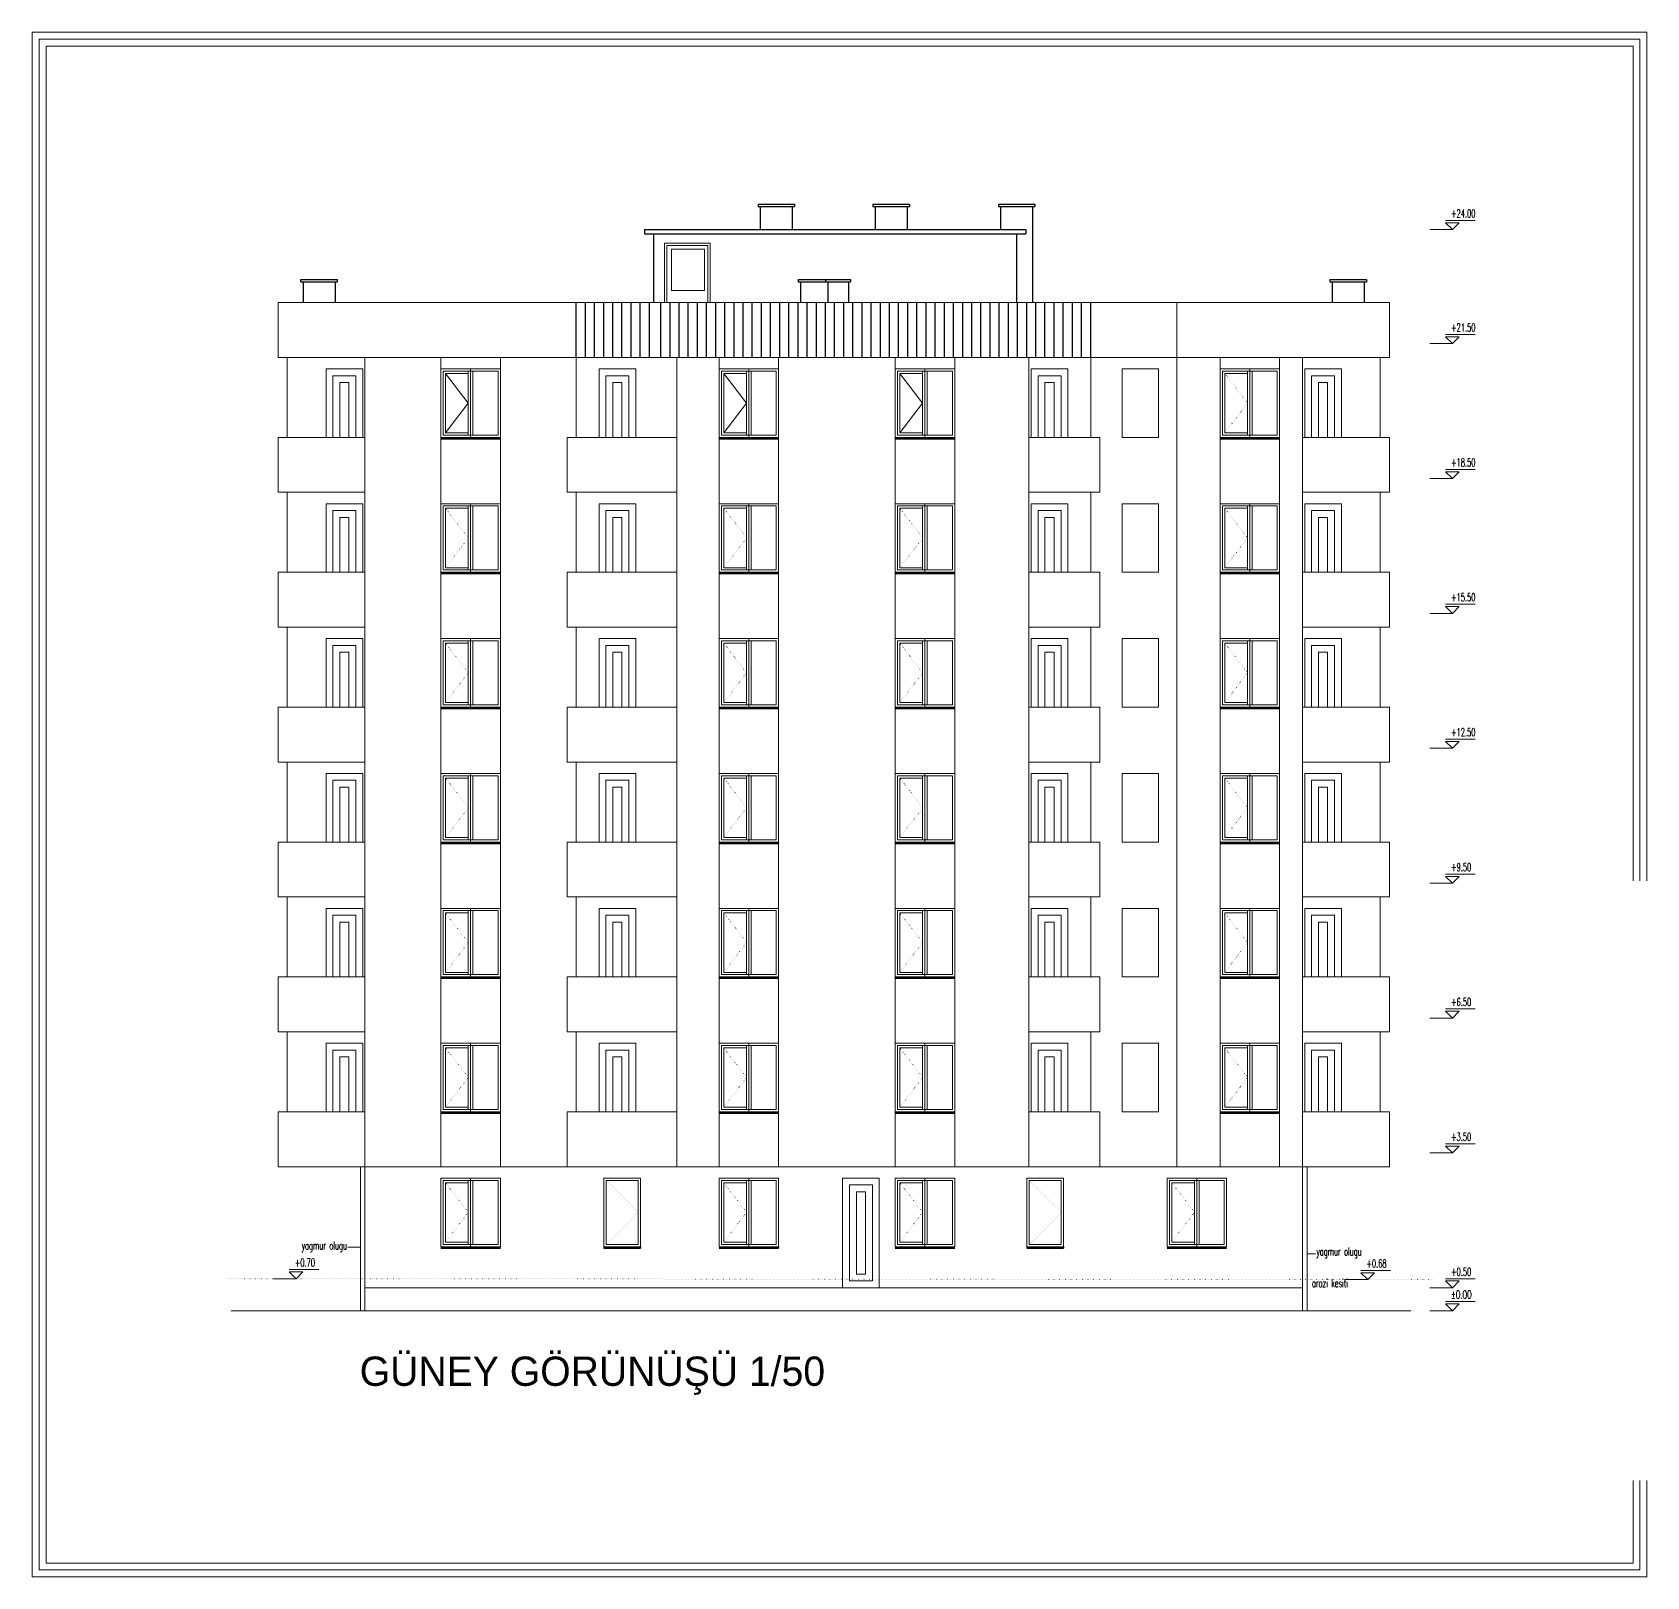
# Model space of a CAD drawing. Header units: millimetres. Extents: x -16104 to 67872, y -88009 to 12107.
# Drawn here: x 46327 to 49857, y -8330 to -4952 of the extents above; entities that cross this region are included whole.
import ezdxf

# ---------------------------------------------------------------- set-up
doc = ezdxf.new("R2010")
doc.units = ezdxf.units.MM
doc.linetypes.add('ACAD_ISO07W100', pattern=[3, 0, -3])
doc.layers.get('0').update_dxf_attribs({"color": 241})
for name, color, linetype, lineweight in [('c05', 32, 'Continuous', 13), ('duvar', 123, 'Continuous', 25), ('kapı', 3, 'Continuous', 5), ('TARAMA', 8, 'Continuous', 15)]:
    doc.layers.add(name, color=color, linetype=linetype, lineweight=lineweight)
doc.styles.add('OLCU', font='simplex.shx', dxfattribs={"width": 0.6, "height": 1400})
doc.styles.add('ÖLÇÜ-50', font='comic.ttf', dxfattribs={"height": 12.5})

msp = doc.modelspace()

# ---------------------------------------------------------------- linework, layer by layer
for p, q in [((47516.6, -5663.5), (47516.6, -5543.5)), ((47536.6, -5663.5), (47536.6, -5543.5)), ((47556.6, -5663.5), (47556.6, -5543.5)), ((47576.6, -5663.5), (47576.6, -5543.5)), ((47596.6, -5663.5), (47596.6, -5543.5)), ((47616.6, -5663.5), (47616.6, -5543.5)), ((47636.6, -5663.5), (47636.6, -5543.5)), ((47656.6, -5663.5), (47656.6, -5543.5)), ((47676.6, -5663.5), (47676.6, -5543.5)), ((47701.6, -5663.5), (47701.6, -5543.5)), ((47721.6, -5663.5), (47721.6, -5543.5)), ((47741.6, -5663.5), (47741.6, -5543.5)), ((47761.6, -5663.5), (47761.6, -5543.5)), ((47781.6, -5663.5), (47781.6, -5543.5)), ((47801.6, -5663.5), (47801.6, -5543.5)), ((47821.6, -5663.5), (47821.6, -5543.5)), ((47841.6, -5663.5), (47841.6, -5543.5)), ((47861.6, -5663.5), (47861.6, -5543.5)), ((47881.6, -5663.5), (47881.6, -5543.5)), ((47901.6, -5663.5), (47901.6, -5543.5)), ((47921.6, -5663.5), (47921.6, -5543.5)), ((47941.6, -5663.5), (47941.6, -5543.5)), ((47961.6, -5663.5), (47961.6, -5543.5)), ((47981.6, -5663.5), (47981.6, -5543.5)), ((48001.6, -5663.5), (48001.6, -5543.5)), ((48021.6, -5663.5), (48021.6, -5543.5)), ((48041.6, -5663.5), (48041.6, -5543.5)), ((48061.6, -5663.5), (48061.6, -5543.5)), ((48081.6, -5663.5), (48081.6, -5543.5)), ((48101.6, -5663.5), (48101.6, -5543.5)), ((48121.6, -5663.5), (48121.6, -5543.5)), ((48141.6, -5663.5), (48141.6, -5543.5)), ((48161.6, -5663.5), (48161.6, -5543.5)), ((48181.6, -5663.5), (48181.6, -5543.5)), ((48201.6, -5663.5), (48201.6, -5543.5)), ((48221.6, -5663.5), (48221.6, -5543.5)), ((48241.6, -5663.5), (48241.6, -5543.5)), ((48261.6, -5663.5), (48261.6, -5543.5)), ((48281.6, -5663.5), (48281.6, -5543.5)), ((48301.6, -5663.5), (48301.6, -5543.5)), ((48321.6, -5663.5), (48321.6, -5543.5)), ((48341.6, -5663.5), (48341.6, -5543.5)), ((48361.6, -5663.5), (48361.6, -5543.5)), ((48381.6, -5663.5), (48381.6, -5543.5)), ((48401.6, -5663.5), (48401.6, -5543.5)), ((48421.6, -5663.5), (48421.6, -5543.5)), ((48441.6, -5663.5), (48441.6, -5543.5)), ((48461.6, -5663.5), (48461.6, -5543.5)), ((48481.6, -5663.5), (48481.6, -5543.5)), ((48501.6, -5663.5), (48501.6, -5543.5)), ((48521.6, -5663.5), (48521.6, -5543.5)), ((48541.6, -5663.5), (48541.6, -5543.5)), ((48561.6, -5663.5), (48561.6, -5543.5)), ((48581.6, -5663.5), (48581.6, -5543.5)), ((48601.6, -5663.5), (48601.6, -5543.5)), ((48621.6, -5663.5), (48621.6, -5543.5)), ((48641.6, -5663.5), (48641.6, -5543.5)), ((47220.6, -5838.5), (47350.6, -5838.5)), ((47220.6, -5841.5), (47350.6, -5841.5)), ((47829.1, -5838.5), (47959.1, -5838.5)), ((47829.1, -5841.5), (47959.1, -5841.5)), ((48214.1, -5838.5), (48344.1, -5838.5)), ((48214.1, -5841.5), (48344.1, -5841.5)), ((48924.6, -5838.5), (49054.6, -5838.5)), ((48924.6, -5841.5), (49054.6, -5841.5)), ((47220.6, -6133.5), (47350.6, -6133.5)), ((47220.6, -6136.5), (47350.6, -6136.5)), ((47829.1, -6133.5), (47959.1, -6133.5)), ((47829.1, -6136.5), (47959.1, -6136.5)), ((48214.1, -6133.5), (48344.1, -6133.5)), ((48214.1, -6136.5), (48344.1, -6136.5)), ((48924.6, -6133.5), (49054.6, -6133.5)), ((48924.6, -6136.5), (49054.6, -6136.5)), ((47221, -6428.5), (47351, -6428.5)), ((47221, -6431.5), (47351, -6431.5)), ((47829.1, -6428.5), (47959.1, -6428.5)), ((47829.1, -6431.5), (47959.1, -6431.5)), ((48214.1, -6428.5), (48344.1, -6428.5)), ((48214.1, -6431.5), (48344.1, -6431.5)), ((48924.6, -6428.5), (49054.6, -6428.5)), ((48924.6, -6431.5), (49054.6, -6431.5)), ((47221, -6723.5), (47351, -6723.5)), ((47221, -6726.5), (47351, -6726.5)), ((47829.1, -6723.5), (47959.1, -6723.5)), ((47829.1, -6726.5), (47959.1, -6726.5)), ((48214.1, -6723.5), (48344.1, -6723.5)), ((48214.1, -6726.5), (48344.1, -6726.5)), ((48924.6, -6723.5), (49054.6, -6723.5)), ((48924.6, -6726.5), (49054.6, -6726.5)), ((47221, -7018.5), (47351, -7018.5)), ((47221, -7021.5), (47351, -7021.5)), ((47829.1, -7018.5), (47959.1, -7018.5)), ((47829.1, -7021.5), (47959.1, -7021.5)), ((48214.1, -7018.5), (48344.1, -7018.5)), ((48214.1, -7021.5), (48344.1, -7021.5)), ((48924.6, -7018.5), (49054.6, -7018.5)), ((48924.6, -7021.5), (49054.6, -7021.5)), ((47220.6, -7313.5), (47350.6, -7313.5)), ((47220.6, -7316.5), (47350.6, -7316.5)), ((47829.1, -7313.5), (47959.1, -7313.5)), ((47829.1, -7316.5), (47959.1, -7316.5)), ((48214.1, -7313.5), (48344.1, -7313.5)), ((48214.1, -7316.5), (48344.1, -7316.5)), ((48924.6, -7313.5), (49054.6, -7313.5)), ((48924.6, -7316.5), (49054.6, -7316.5)), ((47220.6, -7608.5), (47350.6, -7608.5)), ((47220.6, -7611.5), (47350.6, -7611.5)), ((47577.1, -7608.5), (47657.1, -7608.5)), ((47577.1, -7608.5), (47577.1, -7611.5)), ((47577.1, -7611.5), (47657.1, -7611.5)), ((47657.1, -7608.5), (47657.1, -7611.5)), ((47829.1, -7608.5), (47959.1, -7608.5)), ((47829.1, -7611.5), (47959.1, -7611.5)), ((47959.1, -7608.5), (47959.1, -7611.5)), ((48214.1, -7608.5), (48344.1, -7608.5)), ((48214.1, -7611.5), (48344.1, -7611.5)), ((48501.9, -7608.5), (48581.9, -7608.5)), ((48501.9, -7608.5), (48501.9, -7611.5)), ((48501.9, -7611.5), (48581.9, -7611.5)), ((48581.9, -7608.5), (48581.9, -7611.5)), ((48808.6, -7608.5), (48938.6, -7608.5)), ((48808.6, -7611.5), (48938.6, -7611.5))]:
    msp.add_line(p, q)
at = {"layer": 'c05'}
for points in [[(49857.4, -8120), (49857.4, -8330.3), (46327.1, -8330.3), (46327.1, -4952.5), (49857.4, -4952.5), (49857.4, -6808.6)], [(49857.4, -8120), (49857.4, -8330.3), (46327.1, -8330.3), (46327.1, -4952.5), (49857.4, -4952.5), (49857.4, -6808.6)], [(49842.4, -8120), (49842.4, -8315.3), (46342.1, -8315.3), (46342.1, -4967.5), (49842.4, -4967.5), (49842.4, -6808.6)], [(49827.4, -8120), (49827.4, -8300.3), (46357.1, -8300.3), (46357.1, -4982.5), (49827.4, -4982.5), (49827.4, -6808.6)]]:
    msp.add_lwpolyline(points, dxfattribs=at)
at = {"layer": 'duvar'}
for p, q in [((47914.1, -5328.5), (47914.1, -5333.5)), ((47914.1, -5328.5), (47994.1, -5328.5)), ((47994.1, -5328.5), (47994.1, -5333.5)), ((48165.1, -5328.5), (48165.1, -5333.5)), ((48165.1, -5328.5), (48245.1, -5328.5)), ((48245.1, -5328.5), (48245.1, -5333.5)), ((48439.6, -5328.5), (48439.6, -5333.5)), ((48439.6, -5328.5), (48519.6, -5328.5)), ((48519.6, -5328.5), (48519.6, -5333.5)), ((47914.1, -5333.5), (47994.1, -5333.5)), ((47919.1, -5333.5), (47919.1, -5383.5)), ((47989.1, -5333.5), (47989.1, -5383.5)), ((48165.1, -5333.5), (48245.1, -5333.5)), ((48170.1, -5333.5), (48170.1, -5383.5)), ((48240.1, -5333.5), (48240.1, -5383.5)), ((48439.6, -5333.5), (48519.6, -5333.5)), ((48444.6, -5333.5), (48444.6, -5383.5)), ((48514.6, -5333.5), (48514.6, -5543.5)), ((47665.5, -5383.5), (48499.6, -5383.5)), ((47665.5, -5383.5), (47665.5, -5393.5)), ((47665.5, -5393.5), (47709.6, -5393.5)), ((47685.5, -5393.5), (48499.6, -5393.5)), ((47686.6, -5543.5), (47686.6, -5393.5)), ((48479.6, -5393.5), (48479.6, -5543.5)), ((48499.6, -5383.5), (48499.6, -5393.5)), ((46914.6, -5493.5), (46994.6, -5493.5)), ((46914.6, -5498.5), (46914.6, -5493.5)), ((46914.6, -5498.5), (46994.6, -5498.5)), ((46919.6, -5498.5), (46919.6, -5543.5)), ((46989.6, -5498.5), (46989.6, -5543.5)), ((46994.6, -5498.5), (46994.6, -5493.5)), ((48001.6, -5493.5), (48116.6, -5493.5)), ((48001.6, -5493.5), (48001.6, -5498.5)), ((48001.6, -5498.5), (48116.6, -5498.5)), ((48006.6, -5498.5), (48006.6, -5543.5)), ((48061.6, -5493.5), (48061.6, -5498.5)), ((48066.6, -5498.5), (48066.6, -5543.5)), ((48111.6, -5498.5), (48111.6, -5543.5)), ((48116.6, -5493.5), (48116.6, -5498.5)), ((49164.6, -5493.5), (49164.6, -5498.5)), ((49164.6, -5493.5), (49244.6, -5493.5)), ((49164.6, -5498.5), (49244.6, -5498.5)), ((49169.6, -5498.5), (49169.6, -5543.5)), ((49239.6, -5498.5), (49239.6, -5543.5)), ((49244.6, -5493.5), (49244.6, -5498.5))]:
    msp.add_line(p, q, dxfattribs=at)
at = {"layer": 'kapı'}
for p, q in [((47709.6, -5413.5), (47809.6, -5413.5)), ((47709.6, -5413.5), (47709.6, -5543.5)), ((47714.6, -5418.5), (47804.6, -5418.5)), ((47714.6, -5418.5), (47714.6, -5543.5)), ((47804.6, -5418.5), (47804.6, -5543.5)), ((47809.6, -5413.5), (47809.6, -5543.5))]:
    msp.add_line(p, q, dxfattribs=at)
msp.add_lwpolyline([(47724.6, -5426.5), (47796.8, -5426.5), (47796.8, -5517), (47724.6, -5517)], close=True, dxfattribs=at)
at = {"layer": 'TARAMA', "ltscale": 0.01}
for p, q in [((49417.5, -5363.9), (49482.5, -5363.9)), ((49432.5, -5383.9), (49383.2, -5383.9)), ((49432.5, -5383.9), (49417.5, -5368.9)), ((49417.5, -5368.9), (49447.5, -5368.9)), ((49432.5, -5383.9), (49447.5, -5368.9)), ((49432.5, -5633.5), (49383.2, -5633.5)), ((49417.5, -5613.5), (49482.5, -5613.5)), ((49432.5, -5633.5), (49417.5, -5618.5)), ((49417.5, -5618.5), (49447.5, -5618.5)), ((49432.5, -5633.5), (49447.5, -5618.5)), ((49432.5, -5928.5), (49383.2, -5928.5)), ((49417.5, -5908.5), (49482.5, -5908.5)), ((49432.5, -5928.5), (49417.5, -5913.5)), ((49417.5, -5913.5), (49447.5, -5913.5)), ((49432.5, -5928.5), (49447.5, -5913.5)), ((49417.5, -6203.5), (49482.5, -6203.5)), ((49432.5, -6223.5), (49417.5, -6208.5)), ((49417.5, -6208.5), (49447.5, -6208.5)), ((49432.5, -6223.5), (49447.5, -6208.5)), ((49432.5, -6223.5), (49383.2, -6223.5)), ((49432.5, -6518.5), (49383.2, -6518.5)), ((49417.5, -6498.5), (49482.5, -6498.5)), ((49432.5, -6518.5), (49417.5, -6503.5)), ((49417.5, -6503.5), (49447.5, -6503.5)), ((49432.5, -6518.5), (49447.5, -6503.5)), ((49417.5, -6793.5), (49482.5, -6793.5)), ((49432.5, -6813.5), (49417.5, -6798.5)), ((49417.5, -6798.5), (49447.5, -6798.5)), ((49432.5, -6813.5), (49447.5, -6798.5)), ((49432.5, -6813.5), (49383.2, -6813.5)), ((49417.5, -7088.5), (49482.5, -7088.5)), ((49432.5, -7108.5), (49417.5, -7093.5)), ((49417.5, -7093.5), (49447.5, -7093.5)), ((49432.5, -7108.5), (49447.5, -7093.5)), ((49432.5, -7108.5), (49383.2, -7108.5)), ((49432.5, -7403.5), (49383.2, -7403.5)), ((49417.5, -7383.5), (49482.5, -7383.5)), ((49432.5, -7403.5), (49417.5, -7388.5)), ((49417.5, -7388.5), (49447.5, -7388.5)), ((49432.5, -7403.5), (49447.5, -7388.5)), ((47044.6, -7433.5), (47044.6, -7748.5)), ((49114.6, -7433.5), (49114.6, -7748.5)), ((47017, -7609.4), (47044.6, -7609.4)), ((49132.8, -7623.9), (49114.6, -7623.9)), ((46889, -7658.5), (46954, -7658.5)), ((49232.3, -7660.5), (49297.3, -7660.5)), ((46904, -7678.5), (46854.7, -7678.5)), ((46904, -7678.5), (46889, -7663.5)), ((46889, -7663.5), (46919, -7663.5)), ((46904, -7678.5), (46919, -7663.5)), ((49247.3, -7680.5), (49198, -7680.5)), ((49247.3, -7680.5), (49232.3, -7665.5)), ((49232.3, -7665.5), (49262.3, -7665.5)), ((49247.3, -7680.5), (49262.3, -7665.5)), ((49417.5, -7678.5), (49482.5, -7678.5)), ((49432.5, -7698.5), (49417.5, -7683.5)), ((49417.5, -7683.5), (49447.5, -7683.5)), ((49432.5, -7698.5), (49447.5, -7683.5)), ((49432.5, -7698.5), (49383.2, -7698.5)), ((49417.5, -7728.5), (49482.5, -7728.5)), ((49432.5, -7748.5), (49383.2, -7748.5)), ((49432.5, -7748.5), (49417.5, -7733.5)), ((49417.5, -7733.5), (49447.5, -7733.5)), ((49432.5, -7748.5), (49447.5, -7733.5))]:
    msp.add_line(p, q, dxfattribs=at)
at = {"layer": 'TARAMA'}
for p, q in [((46864.6, -5543.5), (49294.6, -5543.5)), ((46864.6, -5663.5), (46864.6, -5543.5)), ((46864.6, -5543.5), (46864.6, -5663.5)), ((46874.6, -5543.5), (47003.4, -5543.5)), ((48830, -5543.5), (48830, -7433.5)), ((49169.6, -5543.5), (49125.8, -5543.5)), ((49284.6, -5543.5), (49169.6, -5543.5)), ((49284.6, -5543.5), (49294.6, -5543.5)), ((49294.6, -5663.5), (49294.6, -5543.5)), ((49294.6, -5543.5), (49294.6, -5663.5)), ((46864.6, -5663.5), (49294.6, -5663.5)), ((46884.6, -5663.5), (46884.6, -5838.5)), ((47054.6, -5663.5), (47054.6, -5928.5)), ((47054.6, -5663.5), (47054.6, -5958.5)), ((47220.6, -5663.5), (47220.6, -5928.5)), ((47350.6, -5663.5), (47350.6, -5928.5)), ((47516.6, -5663.5), (47516.6, -5838.5)), ((47736.6, -5663.5), (47736.6, -5838.5)), ((47829.1, -5663.5), (47829.1, -5928.5)), ((47959.1, -5663.5), (47959.1, -5928.5)), ((48214.1, -5663.5), (48214.1, -5928.5)), ((48344.1, -5663.5), (48344.1, -5928.5)), ((48506.6, -5663.5), (48506.6, -5928.5)), ((48641.6, -5663.5), (48641.6, -5838.5)), ((48924.6, -5663.5), (48924.6, -5928.5)), ((49054.6, -5663.5), (49054.6, -5928.5)), ((49104.6, -5663.5), (49104.6, -5958.5)), ((49274.6, -5663.5), (49274.6, -5838.5)), ((47230.6, -5698.5), (47280.6, -5763.5)), ((47280.6, -5693.5), (47280.6, -5833.5)), ((47285.6, -5688.5), (47285.6, -5838.5)), ((47290.6, -5693.5), (47290.6, -5833.5)), ((47839.1, -5698.5), (47889.1, -5763.5)), ((47889.1, -5693.5), (47889.1, -5833.5)), ((47894.1, -5688.5), (47894.1, -5838.5)), ((47899.1, -5693.5), (47899.1, -5833.5)), ((48224.1, -5698.5), (48274.1, -5763.5)), ((48274.1, -5693.5), (48274.1, -5833.5)), ((48279.1, -5688.5), (48279.1, -5838.5)), ((48284.1, -5693.5), (48284.1, -5833.5)), ((48710, -5688.5), (48710, -5838.5)), ((48790, -5688.5), (48710, -5688.5)), ((48790, -5688.5), (48790, -5838.5)), ((48984.6, -5693.5), (48984.6, -5833.5)), ((48989.6, -5688.5), (48989.6, -5838.5)), ((48994.6, -5693.5), (48994.6, -5833.5)), ((47280.6, -5763.5), (47230.6, -5828.5)), ((47889.1, -5763.5), (47839.1, -5828.5)), ((48274.1, -5763.5), (48224.1, -5828.5)), ((46864.6, -5838.5), (47054.6, -5838.5)), ((46864.6, -5838.5), (46864.6, -5958.5)), ((47496.6, -5838.5), (47496.6, -5958.5)), ((47496.6, -5838.5), (47736.6, -5838.5)), ((47736.6, -5838.5), (47736.6, -5958.5)), ((48506.6, -5838.5), (48661.6, -5838.5)), ((48661.6, -5838.5), (48661.6, -5958.5)), ((48790, -5838.5), (48710, -5838.5)), ((49104.6, -5838.5), (49294.6, -5838.5)), ((49294.6, -5838.5), (49294.6, -5928.5)), ((49294.6, -5958.5), (49294.6, -5838.5)), ((47054.6, -5928.5), (47054.6, -6223.5)), ((47054.6, -5928.5), (47054.6, -6253.5)), ((47220.6, -5928.5), (47220.6, -6223.5)), ((47350.6, -5928.5), (47350.6, -6223.5)), ((47736.6, -5928.5), (47736.6, -6133.5)), ((47829.1, -5928.5), (47829.1, -6223.5)), ((47959.1, -5928.5), (47959.1, -6223.5)), ((48214.1, -5928.5), (48214.1, -6223.5)), ((48344.1, -5928.5), (48344.1, -6223.5)), ((48506.6, -5928.5), (48506.6, -5958.5)), ((48506.6, -5928.5), (48506.6, -6223.5)), ((48924.6, -5928.5), (48924.6, -6223.5)), ((49054.6, -5928.5), (49054.6, -6253.5)), ((49054.6, -5928.5), (49054.6, -6223.5)), ((49104.6, -5928.5), (49104.6, -6253.5)), ((46864.6, -5958.5), (47054.6, -5958.5)), ((46884.6, -5958.5), (46884.6, -6133.5)), ((47496.6, -5958.5), (47736.6, -5958.5)), ((47516.6, -5958.5), (47516.6, -6133.5)), ((48506.6, -5958.5), (48661.6, -5958.5)), ((48641.6, -5958.5), (48641.6, -6133.5)), ((49104.6, -5958.5), (49294.6, -5958.5)), ((49274.6, -5958.5), (49274.6, -6133.5)), ((47280.6, -5988.5), (47280.6, -6128.5)), ((47285.6, -5983.5), (47285.6, -6133.5)), ((47290.6, -5988.5), (47290.6, -6128.5)), ((47889.1, -5988.5), (47889.1, -6128.5)), ((47894.1, -5983.5), (47894.1, -6133.5)), ((47899.1, -5988.5), (47899.1, -6128.5)), ((48274.1, -5988.5), (48274.1, -6128.5)), ((48279.1, -5983.5), (48279.1, -6133.5)), ((48284.1, -5988.5), (48284.1, -6128.5)), ((48710, -5983.5), (48710, -6133.5)), ((48710, -5983.5), (48790, -5983.5)), ((48790, -5983.5), (48790, -6133.5)), ((48984.6, -5988.5), (48984.6, -6128.5)), ((48989.6, -5983.5), (48989.6, -6133.5)), ((48994.6, -5988.5), (48994.6, -6128.5)), ((46864.6, -6133.5), (47054.6, -6133.5)), ((46864.6, -6133.5), (46864.6, -6253.5)), ((47496.6, -6133.5), (47496.6, -6253.5)), ((47496.6, -6133.5), (47736.6, -6133.5)), ((47736.6, -6133.5), (47736.6, -6253.5)), ((48506.6, -6133.5), (48661.6, -6133.5)), ((48661.6, -6133.5), (48661.6, -6253.5)), ((48790, -6133.5), (48710, -6133.5)), ((49104.6, -6133.5), (49294.6, -6133.5)), ((49294.6, -6133.5), (49294.6, -6223.5)), ((49294.6, -6253.5), (49294.6, -6133.5)), ((47054.6, -6223.5), (47054.6, -6518.5)), ((47054.6, -6223.5), (47054.6, -6548.5)), ((47220.6, -6223.5), (47220.6, -6518.5)), ((47350.6, -6223.5), (47350.6, -6518.5)), ((47736.6, -6223.5), (47736.6, -6428.5)), ((47829.1, -6223.5), (47829.1, -6518.5)), ((47959.1, -6223.5), (47959.1, -6518.5)), ((48214.1, -6223.5), (48214.1, -6518.5)), ((48344.1, -6223.5), (48344.1, -6518.5)), ((48506.6, -6223.5), (48506.6, -6253.5)), ((48506.6, -6223.5), (48506.6, -6518.5)), ((48924.6, -6223.5), (48924.6, -6518.5)), ((49054.6, -6223.5), (49054.6, -6518.5)), ((49104.6, -6223.5), (49104.6, -6548.5)), ((46864.6, -6253.5), (47054.6, -6253.5)), ((46884.6, -6253.5), (46884.6, -6428.5)), ((47280.6, -6283.5), (47280.6, -6423.5)), ((47285.6, -6278.5), (47285.6, -6428.5)), ((47290.6, -6283.5), (47290.6, -6423.5)), ((47496.6, -6253.5), (47736.6, -6253.5)), ((47516.6, -6253.5), (47516.6, -6428.5)), ((47889.1, -6283.5), (47889.1, -6423.5)), ((47894.1, -6278.5), (47894.1, -6428.5)), ((47899.1, -6283.5), (47899.1, -6423.5)), ((48274.1, -6283.5), (48274.1, -6423.5)), ((48279.1, -6278.5), (48279.1, -6428.5)), ((48284.1, -6283.5), (48284.1, -6423.5)), ((48506.6, -6253.5), (48661.6, -6253.5)), ((48641.6, -6253.5), (48641.6, -6428.5)), ((48790, -6278.5), (48710, -6278.5)), ((48710, -6278.5), (48710, -6428.5)), ((48790, -6278.5), (48790, -6428.5)), ((48984.6, -6283.5), (48984.6, -6423.5)), ((48989.6, -6278.5), (48989.6, -6428.5)), ((48994.6, -6283.5), (48994.6, -6423.5)), ((49104.6, -6253.5), (49294.6, -6253.5)), ((49274.6, -6253.5), (49274.6, -6428.5)), ((46864.6, -6428.5), (47054.6, -6428.5)), ((46864.6, -6428.5), (46864.6, -6548.5)), ((47496.6, -6428.5), (47496.6, -6548.5)), ((47496.6, -6428.5), (47736.6, -6428.5)), ((47736.6, -6428.5), (47736.6, -6548.5)), ((48506.6, -6428.5), (48661.6, -6428.5)), ((48661.6, -6428.5), (48661.6, -6548.5)), ((48790, -6428.5), (48710, -6428.5)), ((49104.6, -6428.5), (49294.6, -6428.5)), ((49294.6, -6428.5), (49294.6, -6518.5)), ((49294.6, -6548.5), (49294.6, -6428.5)), ((47054.6, -6518.5), (47054.6, -6813.5)), ((47054.6, -6518.5), (47054.6, -6843.5)), ((47220.6, -6518.5), (47220.6, -6813.5)), ((47350.6, -6518.5), (47350.6, -6813.5)), ((47736.6, -6518.5), (47736.6, -6723.5)), ((47829.1, -6518.5), (47829.1, -6813.5)), ((47959.1, -6518.5), (47959.1, -6813.5)), ((48214.1, -6518.5), (48214.1, -6813.5)), ((48344.1, -6518.5), (48344.1, -6813.5)), ((48506.6, -6518.5), (48506.6, -6548.5)), ((48506.6, -6518.5), (48506.6, -6813.5)), ((48924.6, -6518.5), (48924.6, -6813.5)), ((49054.6, -6518.5), (49054.6, -6813.5)), ((49104.6, -6518.5), (49104.6, -6843.5)), ((46864.6, -6548.5), (47054.6, -6548.5)), ((46884.6, -6548.5), (46884.6, -6723.5)), ((47496.6, -6548.5), (47736.6, -6548.5)), ((47516.6, -6548.5), (47516.6, -6723.5)), ((48506.6, -6548.5), (48661.6, -6548.5)), ((48641.6, -6548.5), (48641.6, -6723.5)), ((49104.6, -6548.5), (49294.6, -6548.5)), ((49274.6, -6548.5), (49274.6, -6723.5)), ((47280.6, -6578.5), (47280.6, -6718.5)), ((47285.6, -6573.5), (47285.6, -6723.5)), ((47290.6, -6578.5), (47290.6, -6718.5)), ((47889.1, -6578.5), (47889.1, -6718.5)), ((47894.1, -6573.5), (47894.1, -6723.5)), ((47899.1, -6578.5), (47899.1, -6718.5)), ((48274.1, -6578.5), (48274.1, -6718.5)), ((48279.1, -6573.5), (48279.1, -6723.5)), ((48284.1, -6578.5), (48284.1, -6718.5)), ((48790, -6573.5), (48710, -6573.5)), ((48710, -6573.5), (48710, -6723.5)), ((48790, -6573.5), (48790, -6723.5)), ((48984.6, -6578.5), (48984.6, -6718.5)), ((48989.6, -6573.5), (48989.6, -6723.5)), ((48994.6, -6578.5), (48994.6, -6718.5)), ((46864.6, -6723.5), (47054.6, -6723.5)), ((46864.6, -6723.5), (46864.6, -6843.5)), ((47496.6, -6723.5), (47496.6, -6843.5)), ((47496.6, -6723.5), (47736.6, -6723.5)), ((47736.6, -6723.5), (47736.6, -6843.5)), ((48506.6, -6723.5), (48661.6, -6723.5)), ((48661.6, -6723.5), (48661.6, -6843.5)), ((48790, -6723.5), (48710, -6723.5)), ((49104.6, -6723.5), (49294.6, -6723.5)), ((49294.6, -6723.5), (49294.6, -6813.5)), ((49294.6, -6843.5), (49294.6, -6723.5)), ((46864.6, -6843.5), (47054.6, -6843.5)), ((46884.6, -6843.5), (46884.6, -7018.5)), ((47054.6, -6813.5), (47054.6, -7108.5)), ((47054.6, -6813.5), (47054.6, -7138.5)), ((47220.6, -6813.5), (47220.6, -7108.5)), ((47350.6, -6813.5), (47350.6, -7108.5)), ((47496.6, -6843.5), (47736.6, -6843.5)), ((47516.6, -6843.5), (47516.6, -7018.5)), ((47736.6, -6813.5), (47736.6, -7018.5)), ((47829.1, -6813.5), (47829.1, -7108.5)), ((47959.1, -6813.5), (47959.1, -7108.5)), ((48214.1, -6813.5), (48214.1, -7108.5)), ((48344.1, -6813.5), (48344.1, -7108.5)), ((48506.6, -6813.5), (48506.6, -6843.5)), ((48506.6, -6813.5), (48506.6, -7108.5)), ((48506.6, -6843.5), (48661.6, -6843.5)), ((48641.6, -6843.5), (48641.6, -7018.5)), ((48924.6, -6813.5), (48924.6, -7108.5)), ((49054.6, -6813.5), (49054.6, -7108.5)), ((49104.6, -6813.5), (49104.6, -7138.5)), ((49104.6, -6843.5), (49294.6, -6843.5)), ((49274.6, -6843.5), (49274.6, -7018.5)), ((47280.6, -6873.5), (47280.6, -7013.5)), ((47285.6, -6868.5), (47285.6, -7018.5)), ((47290.6, -6873.5), (47290.6, -7013.5)), ((47889.1, -6873.5), (47889.1, -7013.5)), ((47894.1, -6868.5), (47894.1, -7018.5)), ((47899.1, -6873.5), (47899.1, -7013.5)), ((48274.1, -6873.5), (48274.1, -7013.5)), ((48279.1, -6868.5), (48279.1, -7018.5)), ((48284.1, -6873.5), (48284.1, -7013.5)), ((48790, -6868.5), (48710, -6868.5)), ((48710, -6868.5), (48710, -7018.5)), ((48790, -6868.5), (48790, -7018.5)), ((48984.6, -6873.5), (48984.6, -7013.5)), ((48989.6, -6868.5), (48989.6, -7018.5)), ((48994.6, -6873.5), (48994.6, -7013.5)), ((46864.6, -7018.5), (47054.6, -7018.5)), ((46864.6, -7018.5), (46864.6, -7138.5)), ((47496.6, -7018.5), (47496.6, -7138.5)), ((47496.6, -7018.5), (47736.6, -7018.5)), ((47736.6, -7018.5), (47736.6, -7138.5)), ((48506.6, -7018.5), (48661.6, -7018.5)), ((48661.6, -7018.5), (48661.6, -7138.5)), ((48790, -7018.5), (48710, -7018.5)), ((49104.6, -7018.5), (49294.6, -7018.5)), ((49294.6, -7018.5), (49294.6, -7108.5)), ((49294.6, -7138.5), (49294.6, -7018.5)), ((47054.6, -7108.5), (47054.6, -7403.5)), ((47054.6, -7108.5), (47054.6, -7433.5)), ((47220.6, -7108.5), (47220.6, -7433.5)), ((47350.6, -7108.5), (47350.6, -7433.5)), ((47736.6, -7108.5), (47736.6, -7313.5)), ((47736.6, -7108.5), (47736.6, -7313.5)), ((47829.1, -7108.5), (47829.1, -7433.5)), ((47959.1, -7108.5), (47959.1, -7433.5)), ((48214.1, -7108.5), (48214.1, -7433.5)), ((48344.1, -7108.5), (48344.1, -7433.5)), ((48506.6, -7108.5), (48506.6, -7138.5)), ((48506.6, -7108.5), (48506.6, -7403.5)), ((48924.6, -7108.5), (48924.6, -7433.5)), ((49054.6, -7108.5), (49054.6, -7433.5)), ((49104.6, -7108.5), (49104.6, -7433.5)), ((46864.6, -7138.5), (47054.6, -7138.5)), ((46884.6, -7138.5), (46884.6, -7313.5)), ((47285.6, -7163.5), (47285.6, -7313.5)), ((47496.6, -7138.5), (47736.6, -7138.5)), ((47516.6, -7138.5), (47516.6, -7313.5)), ((47894.1, -7163.5), (47894.1, -7313.5)), ((48279.1, -7163.5), (48279.1, -7313.5)), ((48506.6, -7138.5), (48661.6, -7138.5)), ((48641.6, -7138.5), (48641.6, -7313.5)), ((48710, -7163.5), (48710, -7313.5)), ((48790, -7163.5), (48710, -7163.5)), ((48790, -7163.5), (48790, -7313.5)), ((48989.6, -7163.5), (48989.6, -7313.5)), ((49104.6, -7138.5), (49294.6, -7138.5)), ((49274.6, -7138.5), (49274.6, -7313.5)), ((47280.6, -7168.5), (47280.6, -7308.5)), ((47290.6, -7168.5), (47290.6, -7308.5)), ((47889.1, -7168.5), (47889.1, -7308.5)), ((47899.1, -7168.5), (47899.1, -7308.5)), ((48274.1, -7168.5), (48274.1, -7308.5)), ((48284.1, -7168.5), (48284.1, -7308.5)), ((48984.6, -7168.5), (48984.6, -7308.5)), ((48994.6, -7168.5), (48994.6, -7308.5)), ((46864.6, -7313.5), (47054.6, -7313.5)), ((46864.6, -7313.5), (46864.6, -7433.5)), ((47496.6, -7313.5), (47496.6, -7433.5)), ((47496.6, -7313.5), (47736.6, -7313.5)), ((47736.6, -7313.5), (47736.6, -7433.5)), ((48506.6, -7313.5), (48661.6, -7313.5)), ((48661.6, -7313.5), (48661.6, -7433.5)), ((48790, -7313.5), (48710, -7313.5)), ((49104.6, -7313.5), (49294.6, -7313.5)), ((49294.6, -7313.5), (49294.6, -7403.5)), ((49294.6, -7433.5), (49294.6, -7313.5)), ((48506.6, -7403.5), (48506.6, -7433.5)), ((46864.6, -7433.5), (47054.6, -7433.5)), ((47044.6, -7433.5), (47044.6, -7748.5)), ((47054.6, -7433.5), (47054.6, -7748.5)), ((47054.6, -7433.5), (47496.6, -7433.5)), ((47496.6, -7433.5), (47686.6, -7433.5)), ((47686.6, -7433.5), (48506.6, -7433.5)), ((48506.6, -7433.5), (48661.6, -7433.5)), ((48661.6, -7433.5), (49104.6, -7433.5)), ((49104.6, -7433.5), (49104.6, -7748.5)), ((49104.6, -7433.5), (49294.6, -7433.5)), ((49114.6, -7433.5), (49114.6, -7748.5)), ((47280.6, -7463.5), (47280.6, -7603.5)), ((47285.6, -7458.5), (47285.6, -7608.5)), ((47290.6, -7463.5), (47290.6, -7603.5)), ((47889.1, -7463.5), (47889.1, -7603.5)), ((47894.1, -7458.5), (47894.1, -7608.5)), ((47899.1, -7463.5), (47899.1, -7603.5)), ((48274.1, -7463.5), (48274.1, -7603.5)), ((48279.1, -7458.5), (48279.1, -7608.5)), ((48284.1, -7463.5), (48284.1, -7603.5)), ((48868.6, -7463.5), (48868.6, -7603.5)), ((48873.6, -7458.5), (48873.6, -7608.5)), ((48878.6, -7463.5), (48878.6, -7603.5)), ((47054.6, -7698.5), (49104.6, -7698.5)), ((46762.2, -7748.5), (49341.8, -7748.5))]:
    msp.add_line(p, q, dxfattribs=at)
at = {"layer": 'TARAMA', "linetype": 'ACAD_ISO07W100'}
for p, q in [((48934.6, -5698.5), (48984.6, -5763.5)), ((48984.6, -5763.5), (48934.6, -5828.5)), ((47230.6, -5993.5), (47280.6, -6058.5)), ((47839.1, -5993.5), (47889.1, -6058.5)), ((48224.1, -5993.5), (48274.1, -6058.5)), ((48934.6, -5993.5), (48984.6, -6058.5)), ((47280.6, -6058.5), (47230.6, -6123.5)), ((47889.1, -6058.5), (47839.1, -6123.5)), ((48274.1, -6058.5), (48224.1, -6123.5)), ((48984.6, -6058.5), (48934.6, -6123.5)), ((47230.6, -6288.5), (47280.6, -6353.5)), ((47839.1, -6288.5), (47889.1, -6353.5)), ((48224.1, -6288.5), (48274.1, -6353.5)), ((48934.6, -6288.5), (48984.6, -6353.5)), ((47280.6, -6353.5), (47230.6, -6418.5)), ((47889.1, -6353.5), (47839.1, -6418.5)), ((48274.1, -6353.5), (48224.1, -6418.5)), ((48984.6, -6353.5), (48934.6, -6418.5)), ((47230.6, -6583.5), (47280.6, -6648.5)), ((47839.1, -6583.5), (47889.1, -6648.5)), ((48224.1, -6583.5), (48274.1, -6648.5)), ((48934.6, -6583.5), (48984.6, -6648.5)), ((47280.6, -6648.5), (47230.6, -6713.5)), ((47889.1, -6648.5), (47839.1, -6713.5)), ((48274.1, -6648.5), (48224.1, -6713.5)), ((48984.6, -6648.5), (48934.6, -6713.5)), ((47230.6, -6878.5), (47280.6, -6943.5)), ((47839.1, -6878.5), (47889.1, -6943.5)), ((48224.1, -6878.5), (48274.1, -6943.5)), ((48934.6, -6878.5), (48984.6, -6943.5)), ((47280.6, -6943.5), (47230.6, -7008.5)), ((47889.1, -6943.5), (47839.1, -7008.5)), ((48274.1, -6943.5), (48224.1, -7008.5)), ((48984.6, -6943.5), (48934.6, -7008.5)), ((47230.6, -7173.5), (47280.6, -7238.5)), ((47839.1, -7173.5), (47889.1, -7238.5)), ((48224.1, -7173.5), (48274.1, -7238.5)), ((48934.6, -7173.5), (48984.6, -7238.5)), ((47280.6, -7238.5), (47230.6, -7303.5)), ((47889.1, -7238.5), (47839.1, -7303.5)), ((48274.1, -7238.5), (48224.1, -7303.5)), ((48984.6, -7238.5), (48934.6, -7303.5)), ((47230.6, -7468.5), (47280.6, -7533.5)), ((47582.1, -7463.5), (47652.1, -7533.5)), ((47839.1, -7468.5), (47889.1, -7533.5)), ((48224.1, -7468.5), (48274.1, -7533.5)), ((48506.9, -7463.5), (48576.9, -7533.5)), ((48818.6, -7468.5), (48868.6, -7533.5)), ((47280.6, -7533.5), (47230.6, -7598.5)), ((47652.1, -7533.5), (47582.1, -7603.5)), ((47889.1, -7533.5), (47839.1, -7598.5)), ((48274.1, -7533.5), (48224.1, -7598.5)), ((48576.9, -7533.5), (48506.9, -7603.5)), ((48868.6, -7533.5), (48818.6, -7598.5)), ((46753.5, -7678.5), (47054.6, -7678.5)), ((47054.6, -7678.5), (49104.6, -7680.5)), ((49104.6, -7680.5), (49390, -7680.5))]:
    msp.add_line(p, q, dxfattribs=at)
at = {"layer": 'TARAMA'}
for points in [[(46969.6, -5688.5), (47049.6, -5688.5), (47049.6, -5838.5)], [(46969.6, -5838.5), (46969.6, -5688.5)], [(46984.6, -5838.5), (46984.6, -5703.5), (47034.6, -5703.5), (47034.6, -5838.5)], [(46999.6, -5838.5), (46999.6, -5718.5), (47019.6, -5718.5), (47019.6, -5838.5)], [(47220.6, -5688.5), (47350.6, -5688.5), (47350.6, -5838.5), (47220.6, -5838.5), (47220.6, -5688.5)], [(47280.6, -5828.5), (47230.6, -5828.5), (47230.6, -5698.5), (47280.6, -5698.5)], [(47566.6, -5688.5), (47646.6, -5688.5), (47646.6, -5838.5)], [(47566.6, -5838.5), (47566.6, -5688.5)], [(47581.6, -5838.5), (47581.6, -5703.5), (47631.6, -5703.5), (47631.6, -5838.5)], [(47596.6, -5838.5), (47596.6, -5718.5), (47616.6, -5718.5), (47616.6, -5838.5)], [(47829.1, -5688.5), (47959.1, -5688.5), (47959.1, -5838.5), (47829.1, -5838.5), (47829.1, -5688.5)], [(47889.1, -5828.5), (47839.1, -5828.5), (47839.1, -5698.5), (47889.1, -5698.5)], [(48214.1, -5688.5), (48344.1, -5688.5), (48344.1, -5838.5), (48214.1, -5838.5), (48214.1, -5688.5)], [(48274.1, -5828.5), (48224.1, -5828.5), (48224.1, -5698.5), (48274.1, -5698.5)], [(48511.6, -5688.5), (48591.6, -5688.5), (48591.6, -5838.5)], [(48511.6, -5838.5), (48511.6, -5688.5)], [(48526.6, -5838.5), (48526.6, -5703.5), (48576.6, -5703.5), (48576.6, -5838.5)], [(48541.6, -5838.5), (48541.6, -5718.5), (48561.6, -5718.5), (48561.6, -5838.5)], [(48924.6, -5688.5), (49054.6, -5688.5), (49054.6, -5838.5), (48924.6, -5838.5), (48924.6, -5688.5)], [(48984.6, -5828.5), (48934.6, -5828.5), (48934.6, -5698.5), (48984.6, -5698.5)], [(49109.6, -5688.5), (49189.6, -5688.5), (49189.6, -5838.5)], [(49109.6, -5838.5), (49109.6, -5688.5)], [(49124.6, -5838.5), (49124.6, -5703.5), (49174.6, -5703.5), (49174.6, -5838.5)], [(49139.6, -5838.5), (49139.6, -5718.5), (49159.6, -5718.5), (49159.6, -5838.5)], [(46969.6, -5983.5), (47049.6, -5983.5), (47049.6, -6133.5)], [(46969.6, -6133.5), (46969.6, -5983.5)], [(46984.6, -6133.5), (46984.6, -5998.5), (47034.6, -5998.5), (47034.6, -6133.5)], [(47220.6, -5983.5), (47350.6, -5983.5), (47350.6, -6133.5), (47220.6, -6133.5), (47220.6, -5983.5)], [(47280.6, -6123.5), (47230.6, -6123.5), (47230.6, -5993.5), (47280.6, -5993.5)], [(47566.6, -5983.5), (47646.6, -5983.5), (47646.6, -6133.5)], [(47566.6, -6133.5), (47566.6, -5983.5)], [(47581.6, -6133.5), (47581.6, -5998.5), (47631.6, -5998.5), (47631.6, -6133.5)], [(47829.1, -5983.5), (47959.1, -5983.5), (47959.1, -6133.5), (47829.1, -6133.5), (47829.1, -5983.5)], [(47889.1, -6123.5), (47839.1, -6123.5), (47839.1, -5993.5), (47889.1, -5993.5)], [(48214.1, -5983.5), (48344.1, -5983.5), (48344.1, -6133.5), (48214.1, -6133.5), (48214.1, -5983.5)], [(48274.1, -6123.5), (48224.1, -6123.5), (48224.1, -5993.5), (48274.1, -5993.5)], [(48511.6, -5983.5), (48591.6, -5983.5), (48591.6, -6133.5)], [(48511.6, -6133.5), (48511.6, -5983.5)], [(48526.6, -6133.5), (48526.6, -5998.5), (48576.6, -5998.5), (48576.6, -6133.5)], [(48924.6, -5983.5), (49054.6, -5983.5), (49054.6, -6133.5), (48924.6, -6133.5), (48924.6, -5983.5)], [(48984.6, -6123.5), (48934.6, -6123.5), (48934.6, -5993.5), (48984.6, -5993.5)], [(49109.6, -5983.5), (49189.6, -5983.5), (49189.6, -6133.5)], [(49109.6, -6133.5), (49109.6, -5983.5)], [(49124.6, -6133.5), (49124.6, -5998.5), (49174.6, -5998.5), (49174.6, -6133.5)], [(46999.6, -6133.5), (46999.6, -6013.5), (47019.6, -6013.5), (47019.6, -6133.5)], [(47596.6, -6133.5), (47596.6, -6013.5), (47616.6, -6013.5), (47616.6, -6133.5)], [(48541.6, -6133.5), (48541.6, -6013.5), (48561.6, -6013.5), (48561.6, -6133.5)], [(49139.6, -6133.5), (49139.6, -6013.5), (49159.6, -6013.5), (49159.6, -6133.5)], [(46969.6, -6278.5), (47049.6, -6278.5), (47049.6, -6428.5)], [(46969.6, -6428.5), (46969.6, -6278.5)], [(47220.6, -6278.5), (47350.6, -6278.5), (47350.6, -6428.5), (47220.6, -6428.5), (47220.6, -6278.5)], [(47566.6, -6278.5), (47646.6, -6278.5), (47646.6, -6428.5)], [(47566.6, -6428.5), (47566.6, -6278.5)], [(47829.1, -6278.5), (47959.1, -6278.5), (47959.1, -6428.5), (47829.1, -6428.5), (47829.1, -6278.5)], [(48214.1, -6278.5), (48344.1, -6278.5), (48344.1, -6428.5), (48214.1, -6428.5), (48214.1, -6278.5)], [(48511.6, -6278.5), (48591.6, -6278.5), (48591.6, -6428.5)], [(48511.6, -6428.5), (48511.6, -6278.5)], [(48924.6, -6278.5), (49054.6, -6278.5), (49054.6, -6428.5), (48924.6, -6428.5), (48924.6, -6278.5)], [(49109.6, -6278.5), (49189.6, -6278.5), (49189.6, -6428.5)], [(49109.6, -6428.5), (49109.6, -6278.5)], [(46984.6, -6428.5), (46984.6, -6293.5), (47034.6, -6293.5), (47034.6, -6428.5)], [(46999.6, -6428.5), (46999.6, -6308.5), (47019.6, -6308.5), (47019.6, -6428.5)], [(47280.6, -6418.5), (47230.6, -6418.5), (47230.6, -6288.5), (47280.6, -6288.5)], [(47581.6, -6428.5), (47581.6, -6293.5), (47631.6, -6293.5), (47631.6, -6428.5)], [(47596.6, -6428.5), (47596.6, -6308.5), (47616.6, -6308.5), (47616.6, -6428.5)], [(47889.1, -6418.5), (47839.1, -6418.5), (47839.1, -6288.5), (47889.1, -6288.5)], [(48274.1, -6418.5), (48224.1, -6418.5), (48224.1, -6288.5), (48274.1, -6288.5)], [(48526.6, -6428.5), (48526.6, -6293.5), (48576.6, -6293.5), (48576.6, -6428.5)], [(48541.6, -6428.5), (48541.6, -6308.5), (48561.6, -6308.5), (48561.6, -6428.5)], [(48984.6, -6418.5), (48934.6, -6418.5), (48934.6, -6288.5), (48984.6, -6288.5)], [(49124.6, -6428.5), (49124.6, -6293.5), (49174.6, -6293.5), (49174.6, -6428.5)], [(49139.6, -6428.5), (49139.6, -6308.5), (49159.6, -6308.5), (49159.6, -6428.5)], [(46969.6, -6573.5), (47049.6, -6573.5), (47049.6, -6723.5)], [(46969.6, -6723.5), (46969.6, -6573.5)], [(46984.6, -6723.5), (46984.6, -6588.5), (47034.6, -6588.5), (47034.6, -6723.5)], [(47220.6, -6573.5), (47350.6, -6573.5), (47350.6, -6723.5), (47220.6, -6723.5), (47220.6, -6573.5)], [(47280.6, -6713.5), (47230.6, -6713.5), (47230.6, -6583.5), (47280.6, -6583.5)], [(47566.6, -6573.5), (47646.6, -6573.5), (47646.6, -6723.5)], [(47566.6, -6723.5), (47566.6, -6573.5)], [(47581.6, -6723.5), (47581.6, -6588.5), (47631.6, -6588.5), (47631.6, -6723.5)], [(47829.1, -6573.5), (47959.1, -6573.5), (47959.1, -6723.5), (47829.1, -6723.5), (47829.1, -6573.5)], [(47889.1, -6713.5), (47839.1, -6713.5), (47839.1, -6583.5), (47889.1, -6583.5)], [(48214.1, -6573.5), (48344.1, -6573.5), (48344.1, -6723.5), (48214.1, -6723.5), (48214.1, -6573.5)], [(48274.1, -6713.5), (48224.1, -6713.5), (48224.1, -6583.5), (48274.1, -6583.5)], [(48511.6, -6573.5), (48591.6, -6573.5), (48591.6, -6723.5)], [(48511.6, -6723.5), (48511.6, -6573.5)], [(48526.6, -6723.5), (48526.6, -6588.5), (48576.6, -6588.5), (48576.6, -6723.5)], [(48924.6, -6573.5), (49054.6, -6573.5), (49054.6, -6723.5), (48924.6, -6723.5), (48924.6, -6573.5)], [(48984.6, -6713.5), (48934.6, -6713.5), (48934.6, -6583.5), (48984.6, -6583.5)], [(49109.6, -6573.5), (49189.6, -6573.5), (49189.6, -6723.5)], [(49109.6, -6723.5), (49109.6, -6573.5)], [(49124.6, -6723.5), (49124.6, -6588.5), (49174.6, -6588.5), (49174.6, -6723.5)], [(46999.6, -6723.5), (46999.6, -6603.5), (47019.6, -6603.5), (47019.6, -6723.5)], [(47596.6, -6723.5), (47596.6, -6603.5), (47616.6, -6603.5), (47616.6, -6723.5)], [(48541.6, -6723.5), (48541.6, -6603.5), (48561.6, -6603.5), (48561.6, -6723.5)], [(49139.6, -6723.5), (49139.6, -6603.5), (49159.6, -6603.5), (49159.6, -6723.5)], [(46969.6, -6868.5), (47049.6, -6868.5), (47049.6, -7018.5)], [(46969.6, -7018.5), (46969.6, -6868.5)], [(46984.6, -7018.5), (46984.6, -6883.5), (47034.6, -6883.5), (47034.6, -7018.5)], [(47220.6, -6868.5), (47350.6, -6868.5), (47350.6, -7018.5), (47220.6, -7018.5), (47220.6, -6868.5)], [(47280.6, -7008.5), (47230.6, -7008.5), (47230.6, -6878.5), (47280.6, -6878.5)], [(47566.6, -6868.5), (47646.6, -6868.5), (47646.6, -7018.5)], [(47566.6, -7018.5), (47566.6, -6868.5)], [(47581.6, -7018.5), (47581.6, -6883.5), (47631.6, -6883.5), (47631.6, -7018.5)], [(47829.1, -6868.5), (47959.1, -6868.5), (47959.1, -7018.5), (47829.1, -7018.5), (47829.1, -6868.5)], [(47889.1, -7008.5), (47839.1, -7008.5), (47839.1, -6878.5), (47889.1, -6878.5)], [(48214.1, -6868.5), (48344.1, -6868.5), (48344.1, -7018.5), (48214.1, -7018.5), (48214.1, -6868.5)], [(48274.1, -7008.5), (48224.1, -7008.5), (48224.1, -6878.5), (48274.1, -6878.5)], [(48511.6, -6868.5), (48591.6, -6868.5), (48591.6, -7018.5)], [(48511.6, -7018.5), (48511.6, -6868.5)], [(48526.6, -7018.5), (48526.6, -6883.5), (48576.6, -6883.5), (48576.6, -7018.5)], [(48924.6, -6868.5), (49054.6, -6868.5), (49054.6, -7018.5), (48924.6, -7018.5), (48924.6, -6868.5)], [(48984.6, -7008.5), (48934.6, -7008.5), (48934.6, -6878.5), (48984.6, -6878.5)], [(49109.6, -6868.5), (49189.6, -6868.5), (49189.6, -7018.5)], [(49109.6, -7018.5), (49109.6, -6868.5)], [(49124.6, -7018.5), (49124.6, -6883.5), (49174.6, -6883.5), (49174.6, -7018.5)], [(46999.6, -7018.5), (46999.6, -6898.5), (47019.6, -6898.5), (47019.6, -7018.5)], [(47596.6, -7018.5), (47596.6, -6898.5), (47616.6, -6898.5), (47616.6, -7018.5)], [(48541.6, -7018.5), (48541.6, -6898.5), (48561.6, -6898.5), (48561.6, -7018.5)], [(49139.6, -7018.5), (49139.6, -6898.5), (49159.6, -6898.5), (49159.6, -7018.5)], [(46969.6, -7163.5), (47049.6, -7163.5), (47049.6, -7313.5)], [(46969.6, -7313.5), (46969.6, -7163.5)], [(47220.6, -7163.5), (47350.6, -7163.5), (47350.6, -7313.5), (47220.6, -7313.5), (47220.6, -7163.5)], [(47566.6, -7163.5), (47646.6, -7163.5), (47646.6, -7313.5)], [(47566.6, -7313.5), (47566.6, -7163.5)], [(47829.1, -7163.5), (47959.1, -7163.5), (47959.1, -7313.5), (47829.1, -7313.5), (47829.1, -7163.5)], [(48214.1, -7163.5), (48344.1, -7163.5), (48344.1, -7313.5), (48214.1, -7313.5), (48214.1, -7163.5)], [(48511.6, -7163.5), (48591.6, -7163.5), (48591.6, -7313.5)], [(48511.6, -7313.5), (48511.6, -7163.5)], [(48924.6, -7163.5), (49054.6, -7163.5), (49054.6, -7313.5), (48924.6, -7313.5), (48924.6, -7163.5)], [(49109.6, -7163.5), (49189.6, -7163.5), (49189.6, -7313.5)], [(49109.6, -7313.5), (49109.6, -7163.5)], [(46984.6, -7313.5), (46984.6, -7178.5), (47034.6, -7178.5), (47034.6, -7313.5)], [(46999.6, -7313.5), (46999.6, -7193.5), (47019.6, -7193.5), (47019.6, -7313.5)], [(47280.6, -7303.5), (47230.6, -7303.5), (47230.6, -7173.5), (47280.6, -7173.5)], [(47581.6, -7313.5), (47581.6, -7178.5), (47631.6, -7178.5), (47631.6, -7313.5)], [(47596.6, -7313.5), (47596.6, -7193.5), (47616.6, -7193.5), (47616.6, -7313.5)], [(47889.1, -7303.5), (47839.1, -7303.5), (47839.1, -7173.5), (47889.1, -7173.5)], [(48274.1, -7303.5), (48224.1, -7303.5), (48224.1, -7173.5), (48274.1, -7173.5)], [(48526.6, -7313.5), (48526.6, -7178.5), (48576.6, -7178.5), (48576.6, -7313.5)], [(48541.6, -7313.5), (48541.6, -7193.5), (48561.6, -7193.5), (48561.6, -7313.5)], [(48984.6, -7303.5), (48934.6, -7303.5), (48934.6, -7173.5), (48984.6, -7173.5)], [(49124.6, -7313.5), (49124.6, -7178.5), (49174.6, -7178.5), (49174.6, -7313.5)], [(49139.6, -7313.5), (49139.6, -7193.5), (49159.6, -7193.5), (49159.6, -7313.5)], [(47220.6, -7458.5), (47350.6, -7458.5), (47350.6, -7608.5), (47220.6, -7608.5), (47220.6, -7458.5)], [(47280.6, -7598.5), (47230.6, -7598.5), (47230.6, -7468.5), (47280.6, -7468.5)], [(47577.1, -7458.5), (47657.1, -7458.5), (47657.1, -7608.5), (47577.1, -7608.5), (47577.1, -7458.5)], [(47829.1, -7458.5), (47959.1, -7458.5), (47959.1, -7608.5), (47829.1, -7608.5), (47829.1, -7458.5)], [(47889.1, -7598.5), (47839.1, -7598.5), (47839.1, -7468.5), (47889.1, -7468.5)], [(48099.1, -7458.5), (48179.1, -7458.5), (48179.1, -7698.5), (48099.1, -7698.5), (48099.1, -7458.5)], [(48214.1, -7458.5), (48344.1, -7458.5), (48344.1, -7608.5), (48214.1, -7608.5), (48214.1, -7458.5)], [(48274.1, -7598.5), (48224.1, -7598.5), (48224.1, -7468.5), (48274.1, -7468.5)], [(48501.9, -7458.5), (48581.9, -7458.5), (48581.9, -7608.5), (48501.9, -7608.5), (48501.9, -7458.5)], [(48808.6, -7458.5), (48938.6, -7458.5), (48938.6, -7608.5), (48808.6, -7608.5), (48808.6, -7458.5)], [(48868.6, -7598.5), (48818.6, -7598.5), (48818.6, -7468.5), (48868.6, -7468.5)]]:
    msp.add_lwpolyline(points, dxfattribs=at)
for points in [[(47225.6, -5693.5), (47345.6, -5693.5), (47345.6, -5833.5), (47225.6, -5833.5)], [(47834.1, -5693.5), (47954.1, -5693.5), (47954.1, -5833.5), (47834.1, -5833.5)], [(48219.1, -5693.5), (48339.1, -5693.5), (48339.1, -5833.5), (48219.1, -5833.5)], [(48929.6, -5693.5), (49049.6, -5693.5), (49049.6, -5833.5), (48929.6, -5833.5)], [(47225.6, -5988.5), (47345.6, -5988.5), (47345.6, -6128.5), (47225.6, -6128.5)], [(47834.1, -5988.5), (47954.1, -5988.5), (47954.1, -6128.5), (47834.1, -6128.5)], [(48219.1, -5988.5), (48339.1, -5988.5), (48339.1, -6128.5), (48219.1, -6128.5)], [(48929.6, -5988.5), (49049.6, -5988.5), (49049.6, -6128.5), (48929.6, -6128.5)], [(47225.6, -6283.5), (47345.6, -6283.5), (47345.6, -6423.5), (47225.6, -6423.5)], [(47834.1, -6283.5), (47954.1, -6283.5), (47954.1, -6423.5), (47834.1, -6423.5)], [(48219.1, -6283.5), (48339.1, -6283.5), (48339.1, -6423.5), (48219.1, -6423.5)], [(48929.6, -6283.5), (49049.6, -6283.5), (49049.6, -6423.5), (48929.6, -6423.5)], [(47225.6, -6578.5), (47345.6, -6578.5), (47345.6, -6718.5), (47225.6, -6718.5)], [(47834.1, -6578.5), (47954.1, -6578.5), (47954.1, -6718.5), (47834.1, -6718.5)], [(48219.1, -6578.5), (48339.1, -6578.5), (48339.1, -6718.5), (48219.1, -6718.5)], [(48929.6, -6578.5), (49049.6, -6578.5), (49049.6, -6718.5), (48929.6, -6718.5)], [(47225.6, -6873.5), (47345.6, -6873.5), (47345.6, -7013.5), (47225.6, -7013.5)], [(47834.1, -6873.5), (47954.1, -6873.5), (47954.1, -7013.5), (47834.1, -7013.5)], [(48219.1, -6873.5), (48339.1, -6873.5), (48339.1, -7013.5), (48219.1, -7013.5)], [(48929.6, -6873.5), (49049.6, -6873.5), (49049.6, -7013.5), (48929.6, -7013.5)], [(47225.6, -7168.5), (47345.6, -7168.5), (47345.6, -7308.5), (47225.6, -7308.5)], [(47834.1, -7168.5), (47954.1, -7168.5), (47954.1, -7308.5), (47834.1, -7308.5)], [(48219.1, -7168.5), (48339.1, -7168.5), (48339.1, -7308.5), (48219.1, -7308.5)], [(48929.6, -7168.5), (49049.6, -7168.5), (49049.6, -7308.5), (48929.6, -7308.5)], [(47225.6, -7463.5), (47345.6, -7463.5), (47345.6, -7603.5), (47225.6, -7603.5)], [(47582.1, -7463.5), (47652.1, -7463.5), (47652.1, -7603.5), (47582.1, -7603.5)], [(47834.1, -7463.5), (47954.1, -7463.5), (47954.1, -7603.5), (47834.1, -7603.5)], [(48114.1, -7473.5), (48164.1, -7473.5), (48164.1, -7683.5), (48114.1, -7683.5)], [(48219.1, -7463.5), (48339.1, -7463.5), (48339.1, -7603.5), (48219.1, -7603.5)], [(48506.9, -7463.5), (48576.9, -7463.5), (48576.9, -7603.5), (48506.9, -7603.5)], [(48813.6, -7463.5), (48933.6, -7463.5), (48933.6, -7603.5), (48813.6, -7603.5)], [(48129.1, -7488.5), (48149.1, -7488.5), (48149.1, -7668.5), (48129.1, -7668.5)]]:
    msp.add_lwpolyline(points, close=True, dxfattribs=at)

# ---------------------------------------------------------------- texts
at = {"layer": 'TARAMA', "ltscale": 0.01, "style": 'OLCU', "width": 0.55}
for s, p in [('+24.00', (49429.7, -5357.4)), ('+21.50', (49429.7, -5607)), ('+18.50', (49429.7, -5902)), ('+15.50', (49429.7, -6197)), ('+12.50', (49429.7, -6492)), ('+9.50', (49429.7, -6787)), ('+6.50', (49429.7, -7082)), ('+3.50', (49429.7, -7377)), ('yagmur olugu', (46916.2, -7614.7)), ('yagmur olugu', (49135.2, -7627.6)), ('+0.70', (46901.3, -7652)), ('+0.68', (49244.5, -7654)), ('+0.50', (49429.7, -7672)), ('arazi kesiti', (49125.3, -7697)), ('%%PO.OO', (49429.7, -7722))]:
    msp.add_text(s, height=17.5, dxfattribs=at).set_placement(p)
at = {"layer": 'TARAMA', "style": 'ÖLÇÜ-50'}
msp.add_text('GÜNEY GÖRÜNÜŞÜ 1/50', height=64, dxfattribs=at).set_placement((47043.1, -7912.8))

doc.saveas('drawing.dxf')
